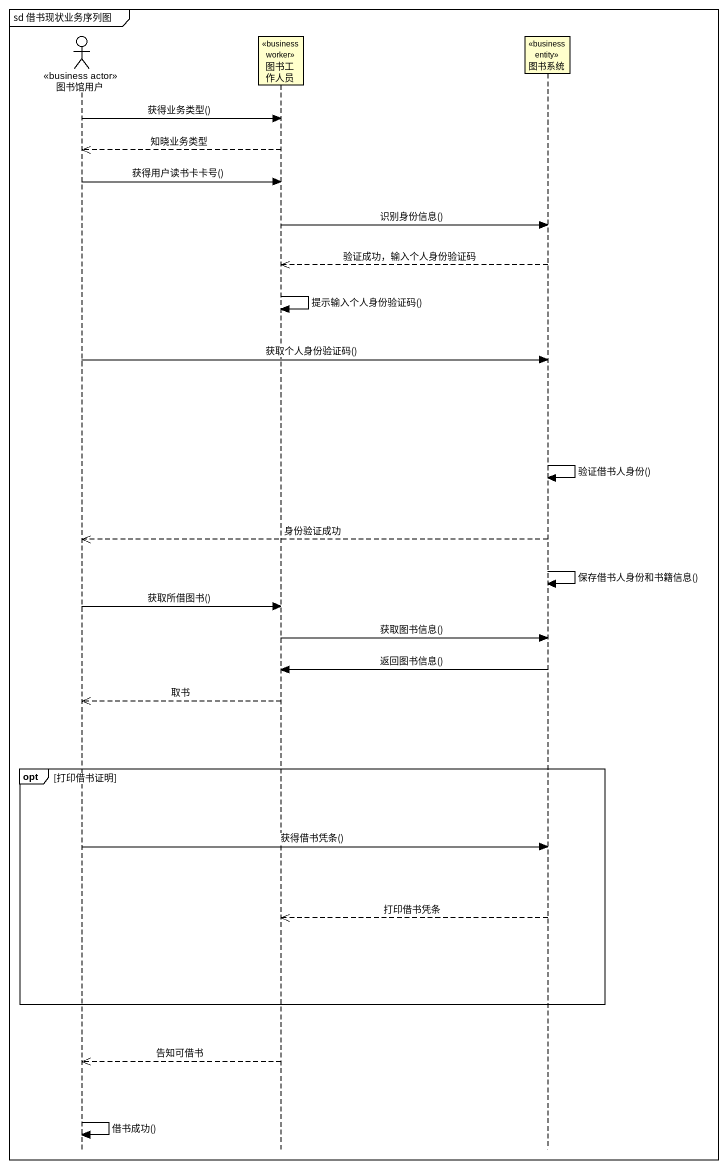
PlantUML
@startuml
mainframe sd 借书现状业务序列图
hide footbox
actor 图书馆用户 <<business actor>>
participant 图书工作人员 <<business worker>>
participant 图书系统 <<business entity>>

图书馆用户 -> 图书工作人员 : 获得业务类型()
图书工作人员 -->> 图书馆用户 : 知晓业务类型
图书馆用户 -> 图书工作人员 : 获得用户读书卡卡号()
图书工作人员 -> 图书系统 : 识别身份信息()
图书系统 -->> 图书工作人员 : 验证成功，输入个人身份验证码
图书工作人员 -> 图书工作人员 : 提示输入个人身份验证码()
图书馆用户 -> 图书系统 : 获取个人身份验证码()
图书系统 -> 图书系统 : 验证借书人身份()
图书系统 -->> 图书馆用户 : 身份验证成功
图书系统 -> 图书系统 : 保存借书人身份和书籍信息()
图书馆用户 -> 图书工作人员 : 获取所借图书()
图书工作人员 -> 图书系统 : 获取图书信息()
图书系统 -> 图书工作人员 : 返回图书信息()
图书工作人员 -->> 图书馆用户 : 取书
opt 打印借书证明
  图书馆用户 -> 图书系统 : 获得借书凭条()
  图书系统 -->> 图书工作人员 : 打印借书凭条
end
图书工作人员 -->> 图书馆用户 : 告知可借书
图书馆用户 -> 图书馆用户 : 借书成功()
@enduml
